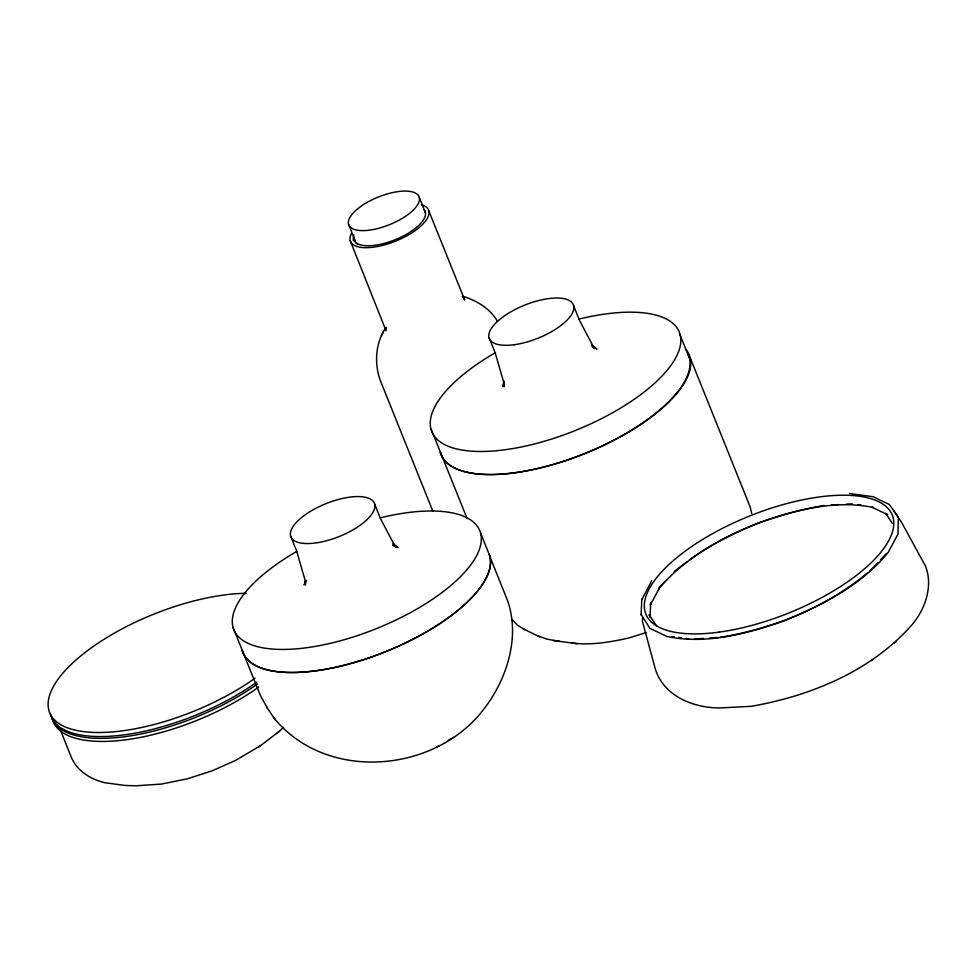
<?xml version="1.0" encoding="UTF-8"?>
<svg xmlns="http://www.w3.org/2000/svg" width="977" height="977" viewBox="0 0 977 977"><rect width="100%" height="100%" fill="white"/><g stroke="black" fill="none" stroke-linecap="round" stroke-linejoin="round"><path stroke-width="1.47" d="M849.453 493.532L873.145 496.719L889.339 504.511L898.315 517.126L898.01 534.053L888.142 552.481C861.348 584.967 823.074 604.983 784.714 620.664C747.307 633.67 706.908 644.698 667.206 636.564L649.986 628.443L641.12 614.435M641.804 599.707L651.696 580.729M305.63 580.851L305.435 584.979L304.897 579.569L296.593 550.93L290.609 536.043M386.233 327.295L386.074 330.824L350.218 240.672M641.095 615.021L641.828 599.157M642.634 617.22L642.439 621.433L655.249 668.744C663.481 695.954 692.876 707.714 719.084 707.959L751.203 706.322C811.228 695.832 871.948 670.747 912.677 623.998C925.537 608.366 933.255 585.467 925.39 565.939L901.795 522.732L893.674 510.653M305.471 581.193L304.128 584.905L306.546 580.387M385.952 327.637L385.659 328.272M383.204 332.095C375.229 346.591 374.692 364.897 380.236 380.309L432.848 511.179M504.474 383.155L502.642 386.574L504.217 381.14L503.961 386.684L503.424 381.274L495.119 352.624L489.147 337.749M381.409 335.465L385.17 328.431M886.615 553.287L880.717 559.565M658.913 587.788L664.958 581.315M869.64 571.398L877.7 562.789M283.55 727.45L277.102 733.043M60.501 730.32L71.052 756.577C76.817 770.938 90.324 779.121 104.71 782.711L125.398 785.484L135.95 785.789L161.327 784.091L187.291 778.828L211.691 770.975L235.396 760.521L260.395 745.72M258.649 747.051L279.654 731.089M274.244 718.339C325.915 781.527 432.457 773.528 481.979 711.512C506.208 681.519 520.863 637.786 507.368 600.086L489.721 556.206A132.518 52.208 -21.9 0 1 379.65 654.004A132.518 52.208 -21.9 0 1 242.259 650.389A132.567 52.221 -21.9 0 0 382.947 652.77A132.567 52.221 -21.9 0 0 488.988 553.593M674.045 571.618L687.173 561.641M689.567 559.833C728.989 531.122 775.994 513.499 823.953 505.524M867.246 573.206C825.235 607.609 773.222 628.626 719.89 637.431M871.276 660.611L872.559 659.646M894.04 643.33L895.921 641.913M448.284 740.285L453.413 737.33M436.45 747.1L438.832 745.744M646.176 632.595L628.748 637.981C610.344 642.133 591.109 645.418 572.217 643.061M831.403 505.072L838.852 504.608M846.302 504.156L852.262 503.802M694.586 638.97L703.525 638.421M709.473 638.066L718.4 637.517M537.777 635.88L547.242 639.214L559.479 641.327M857.989 504.572L860.847 504.95M392.925 545.447L395.587 545.801L392.803 545.093M671.59 636.467L674.448 636.845M678.746 637.419L681.604 637.81M685.891 638.384L688.748 638.763M553.3 640.521L577.346 643.721M594.505 347.226L592.624 346.847M463.745 296.593C477.313 300.916 490.393 308.817 497.549 321.543M511.789 619.235L517.627 625.317L524.844 629.664M393.133 545.276L398.018 547.621L393.157 543.566M522.927 628.748L539.512 636.711M592.05 346.713L596.935 349.082L592.636 345.724M464.16 297.875L462.573 296.727M592.062 345.04L591.537 344.319L594.37 348.557L579.532 320.468L573.548 305.593M232.99 627.332L260.517 695.734L267.478 708.264M892.355 523.342L885.589 513.279L887.641 514.732L872.095 507.258L873.23 507.429C834.663 499.528 795.425 510.238 759.08 522.878C721.82 538.107 684.633 557.562 658.596 589.119L659.267 588.252L650.267 605.068L650.731 602.662L650.059 617.134L649.107 614.753L656.727 626.074M462.28 296.349L464.734 300.012L428.781 210.776M393.328 543.896L395.453 547.035L380.627 518.946L374.643 504.071A44.991 17.72 -21.9 0 0 307.608 513.145A44.991 17.72 -21.9 0 0 315.632 542.968A44.991 17.72 -21.9 0 0 374.631 504.083M266.574 706.945L275.123 719.634M689.994 357.289L750.251 507.161L751.692 513.45M679.882 334.452L689.151 357.509M419.267 197.391A37.871 14.911 -21.9 0 1 369.611 230.12A37.871 14.911 -21.9 0 1 362.858 205.023A37.871 14.911 -21.9 0 1 419.267 197.391L425.386 212.595M480.623 533.1L489.892 556.157M431.175 429.196L467.177 518.714M348.557 224.307L355.225 240.892A37.871 14.911 -21.9 0 0 357.435 244.189M380.212 517.859A132.554 52.221 -21.9 0 1 467.153 569.42A132.554 52.221 -21.9 0 1 269.689 648.801A132.554 52.221 -21.9 0 1 296.788 551.394M688.382 354.859A133.361 52.538 -21.9 0 1 581.865 454.635A133.361 52.538 -21.9 0 1 440.248 452.339M579.056 319.088A133.397 52.55 -21.9 0 1 666.534 371.004A133.397 52.55 -21.9 0 1 467.739 450.824A133.397 52.55 -21.9 0 1 495.351 352.697M686.306 349.864A133.629 52.636 -21.9 0 1 588.752 452.021A133.629 52.636 -21.9 0 1 440.456 452.253M421.356 204.73A42.072 16.572 -21.9 0 1 396.393 240.806A42.072 16.572 -21.9 0 1 351.549 233.369M353.332 240.611A39.459 15.547 -21.9 0 1 353.747 237.582M424.091 209.75A38.372 15.119 -21.9 0 1 391.887 240.989A38.372 15.119 -21.9 0 1 353.869 235.091M255.095 678.136A133.287 52.514 -21.9 0 1 85.292 731.822A133.287 52.514 -21.9 0 1 77.549 658.62A133.287 52.514 -21.9 0 1 246.119 593.32M256.719 682.178A133.287 52.514 -21.9 0 1 129.123 734.154A133.287 52.514 -21.9 0 1 50.474 714.321M258.685 687.063A133.287 52.514 -21.9 0 1 131.089 739.039A133.287 52.514 -21.9 0 1 52.44 719.206M257.452 683.985A133.287 52.514 -21.9 0 1 129.856 735.962A133.287 52.514 -21.9 0 1 51.207 716.129M514.281 344.71A45.272 17.83 -21.9 0 0 573.609 305.569A45.272 17.83 -21.9 0 0 506.135 314.728A45.272 17.83 -21.9 0 0 514.281 344.71M718.962 632.143A132.762 52.294 -21.9 0 0 893.051 517.37A132.762 52.294 -21.9 0 0 695.258 544.14A132.762 52.294 -21.9 0 0 718.962 632.143"/></g></svg>
